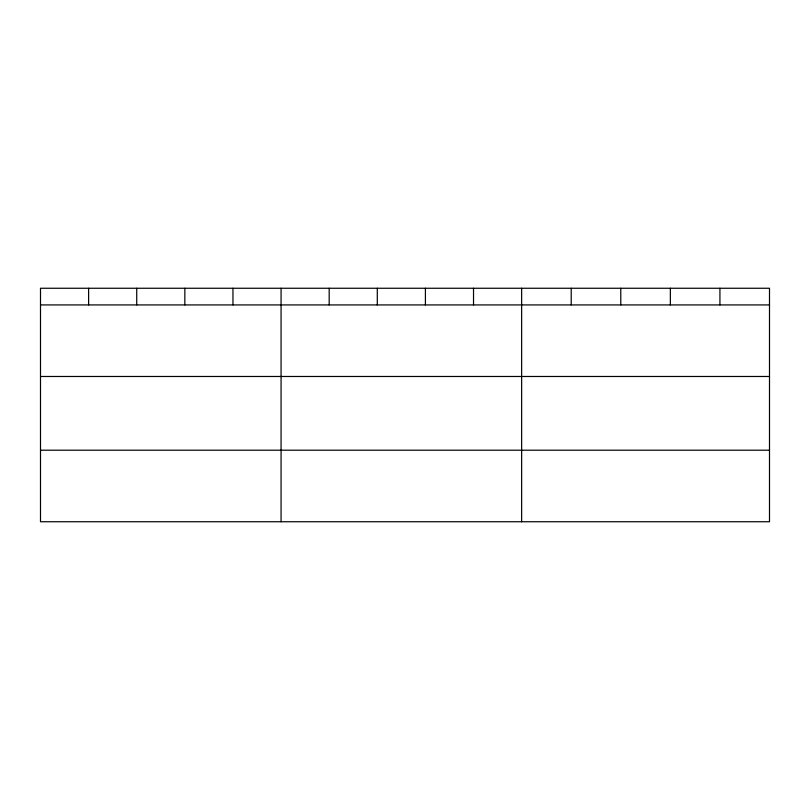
<?xml version="1.0" encoding="UTF-8"?>
<svg xmlns="http://www.w3.org/2000/svg" width="810" height="810" viewBox="0 0 810 810"><rect width="100%" height="100%" fill="white"/><g stroke="black" fill="none" stroke-linecap="round" stroke-linejoin="round"><path stroke-width="1.21" d="M769.5 376.478L769.5 288.259L40.5 288.259L40.5 521.741L769.5 521.741L769.5 376.478L40.5 376.478M40.5 304.925L769.5 304.925M40.5 450.198L769.5 450.198M719.928 288.259L719.928 304.925M670.356 288.259L670.356 304.925M620.784 288.259L620.784 304.925M571.212 288.259L571.212 304.925M521.64 288.259L521.64 521.741M473.526 288.259L473.526 304.925M425.412 288.259L425.412 304.925M377.298 288.259L377.298 304.925M329.184 288.259L329.184 304.925M281.07 288.259L281.07 521.741M232.956 288.259L232.956 304.925M184.842 288.259L184.842 304.925M136.728 288.259L136.728 304.925M88.614 288.259L88.614 304.925"/></g></svg>
